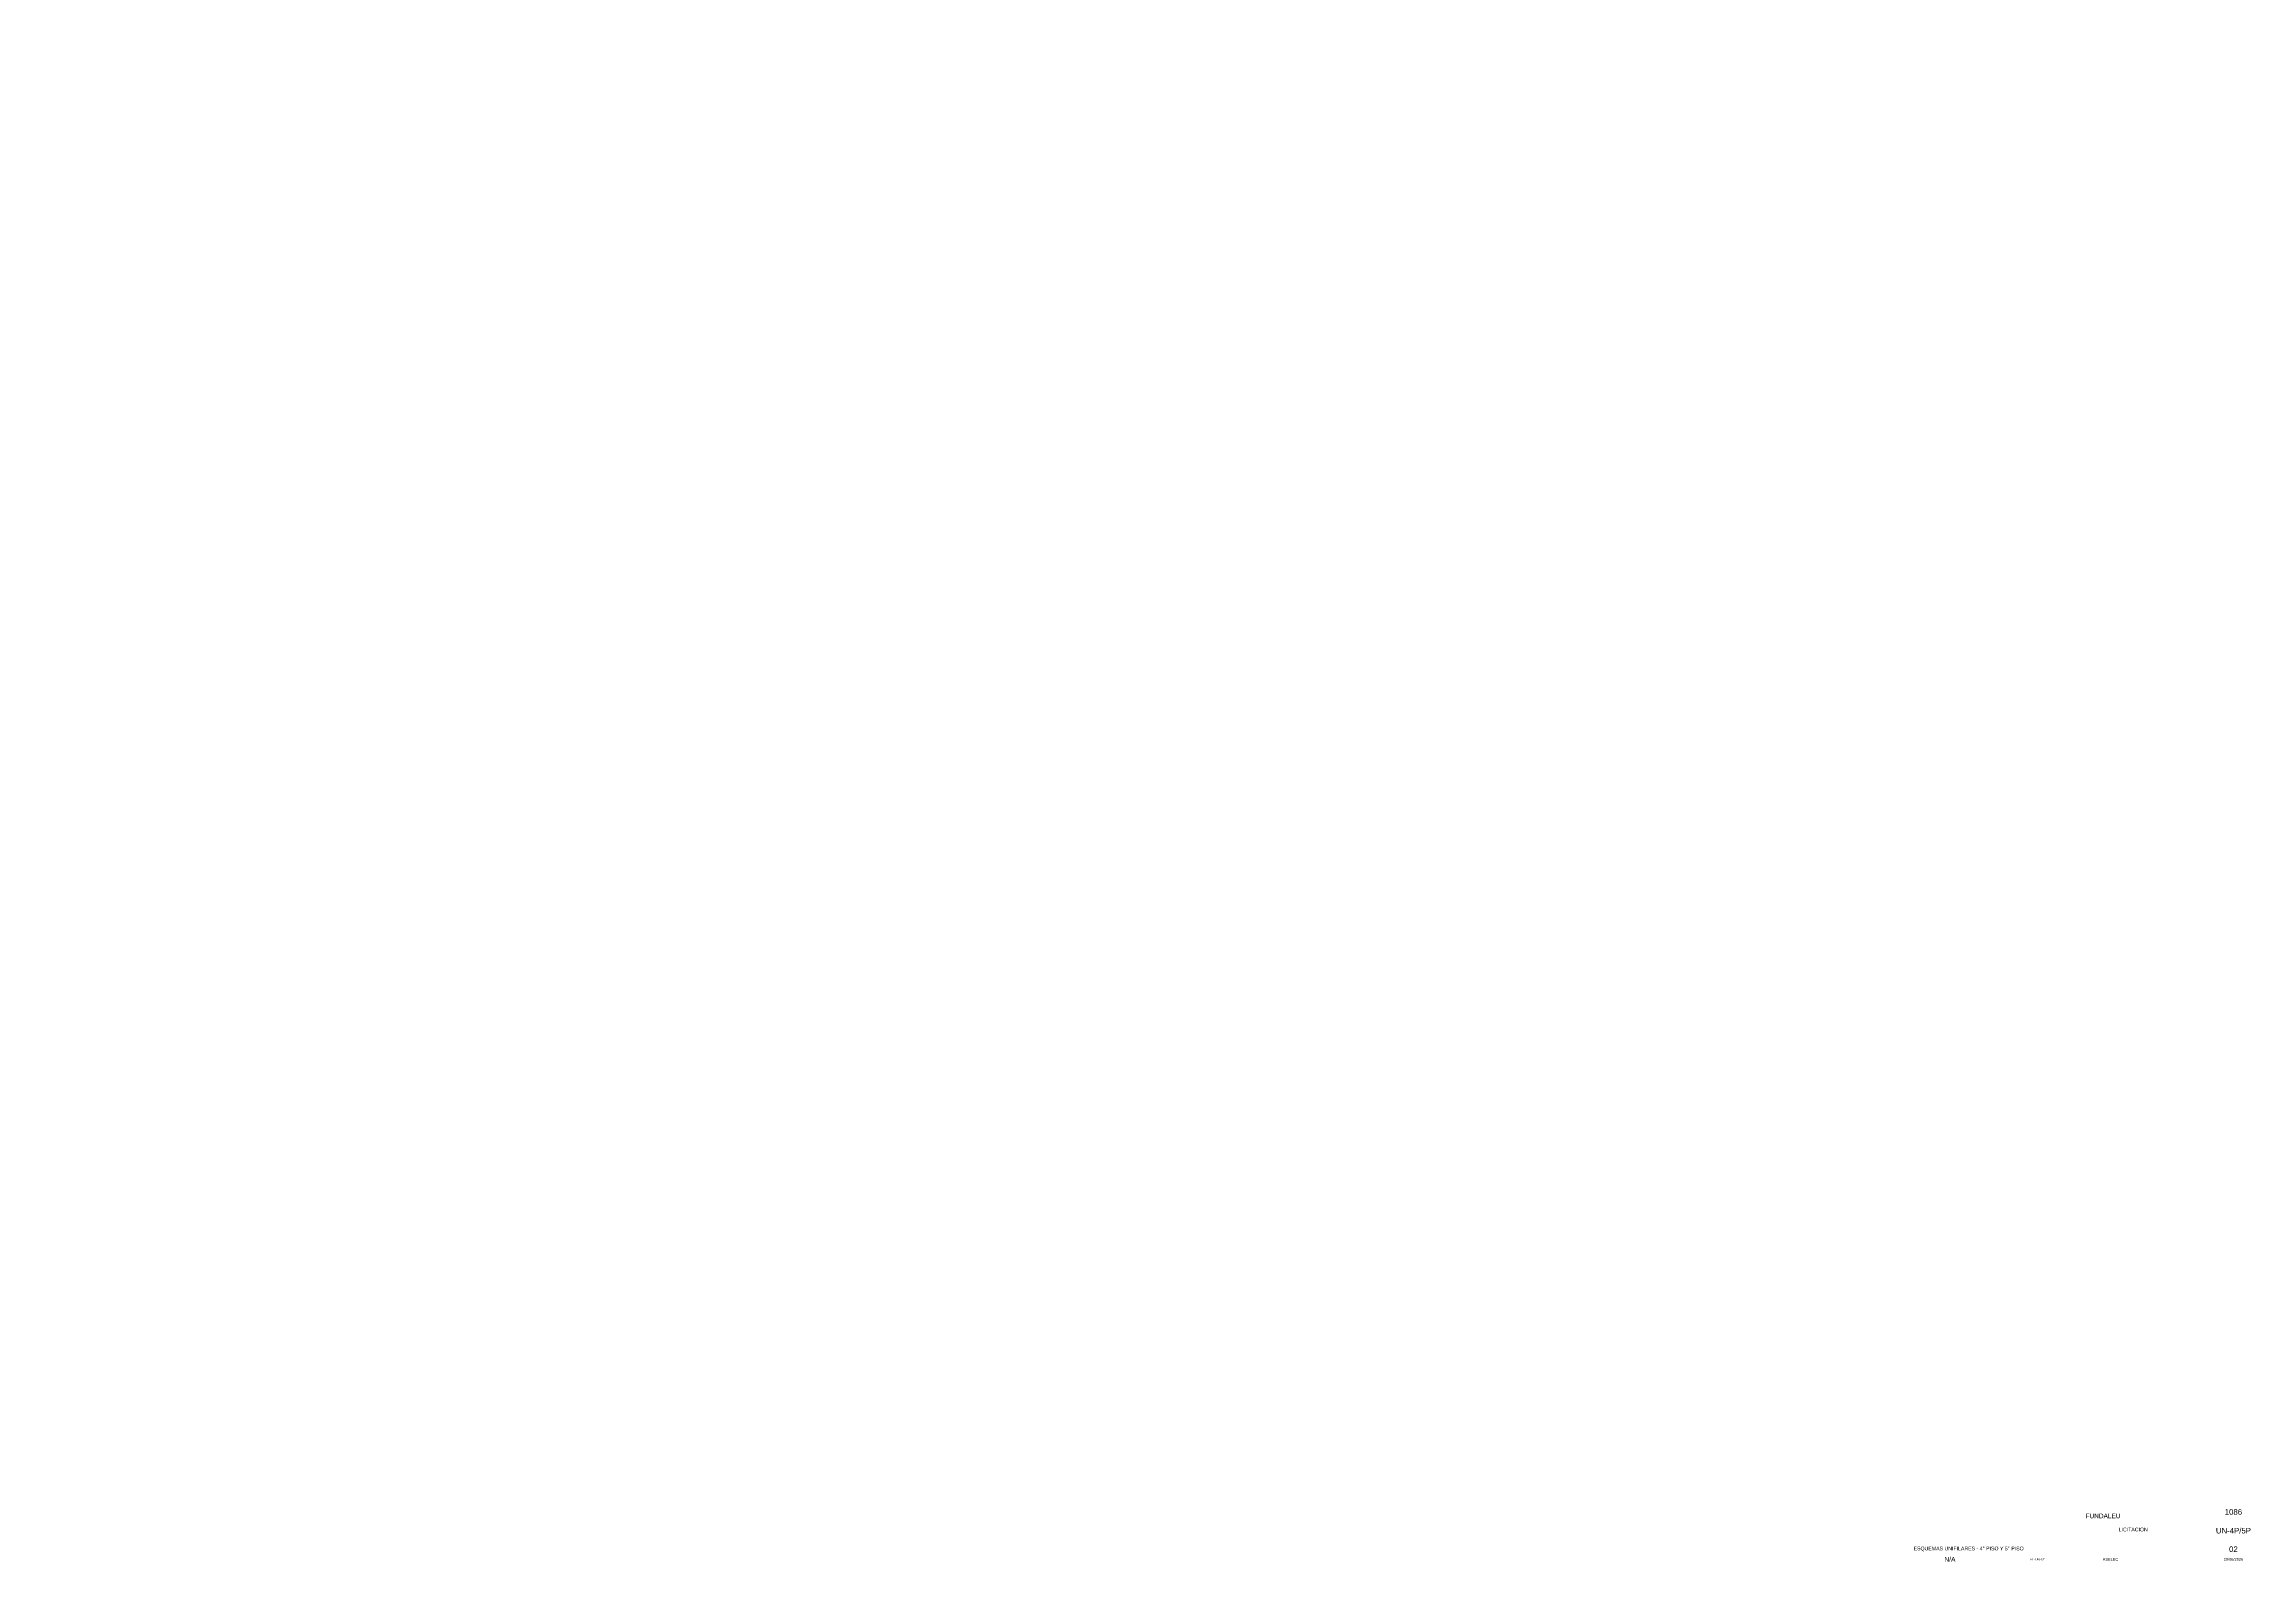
# Paper-space layout 'Esquemas 4P Y 5P' of a CAD drawing. Header units: millimetres. Extents: x 263 to 1419, y 43 to 837.
# The model-space entities are those that its viewports show. They can reach past a viewport. Long polylines and large blocks are cut down to what shows.
import ezdxf
from ezdxf.enums import TextEntityAlignment as Align

# ---------------------------------------------------------------- set-up
doc = ezdxf.new("R2010")
doc.units = ezdxf.units.MM
doc.layers.add('AFS-ROTULO', color=8, linetype='Continuous')
doc.layers.add('AFS-VPORT', color=8, linetype='Continuous', plot=False)
doc.layers.get('AFS-VPORT').off()
doc.styles.add('AFS_ARIAL', font='arial.ttf')

# ---------------------------------------------------------------- blocks, each defined once
blk = doc.blocks.new('AFS-ROTULO-AFS')

psp = doc.layouts.new('Esquemas 4P Y 5P')

# ---------------------------------------------------------------- block references
at = {"layer": 'AFS-ROTULO', "linetype": 'Continuous', "ltscale": 0.3}
ref = psp.add_blockref('AFS-ROTULO-AFS', (1239.1, 41.4), dxfattribs=dict(at, xscale=38.91958111915457, yscale=38.91958111915457, zscale=38.91958111915457))
ref.add_attrib('PROYECTO', 'FUNDALEU', (1332, 65.4), dxfattribs={"height": 2.43, "style": 'AFS_ARIAL'})
ref.add_attrib('ETAPA', 'LICITACION', dxfattribs={"height": 1.95, "style": 'AFS_ARIAL'}).set_placement((1349.3, 59.5), align=Align.MIDDLE_LEFT)
ref.add_attrib('CONTENIDO', 'ESQUEMAS UNIFILARES - 4° PISO Y 5° PISO', (1242, 48.6), dxfattribs={"height": 1.946, "style": 'AFS_ARIAL'})
ref.add_attrib('NUMOBRA', '1086', dxfattribs={"height": 2.92, "style": 'AFS_ARIAL'}).set_placement((1409.4, 68.7), align=Align.MIDDLE_CENTER)
ref.add_attrib('NUMPLANO', 'UN-4P/5P', dxfattribs={"height": 2.92, "style": 'AFS_ARIAL'}).set_placement((1409.4, 58.9), align=Align.MIDDLE_CENTER)
ref.add_attrib('NUMEMISIÓN', '02', dxfattribs={"height": 2.92, "style": 'AFS_ARIAL'}).set_placement((1409.4, 49.2), align=Align.MIDDLE_CENTER)
ref.add_attrib('ESCALA', 'N/A', dxfattribs={"height": 2.5, "style": 'AFS_ARIAL'}).set_placement((1258.1, 43.9), align=Align.MIDDLE_LEFT)
ref.add_attrib('ARCHIVO', 'FL-UN-02', dxfattribs={"height": 1.2, "style": 'AFS_ARIAL'}).set_placement((1303.1, 43.9), align=Align.MIDDLE_LEFT)
ref.add_attrib('OBSERVACIONES', 'ASELEC', dxfattribs={"height": 1.46, "style": 'AFS_ARIAL'}).set_placement((1341, 43.9), align=Align.MIDDLE_LEFT)
ref.add_attrib('FECHA', '29/06/2026', dxfattribs={"height": 1.46, "style": 'AFS_ARIAL'}).set_placement((1409.4, 43.9), align=Align.MIDDLE_CENTER)

# ---------------------------------------------------------------- viewports
at = {"layer": 'AFS-VPORT'}
psp.add_viewport(center=(1362.4, 253.4), size=(113.2, 355.73), view_center_point=(769.18, 90.64), view_height=32.431, dxfattribs=at)

doc.saveas('drawing.dxf')
